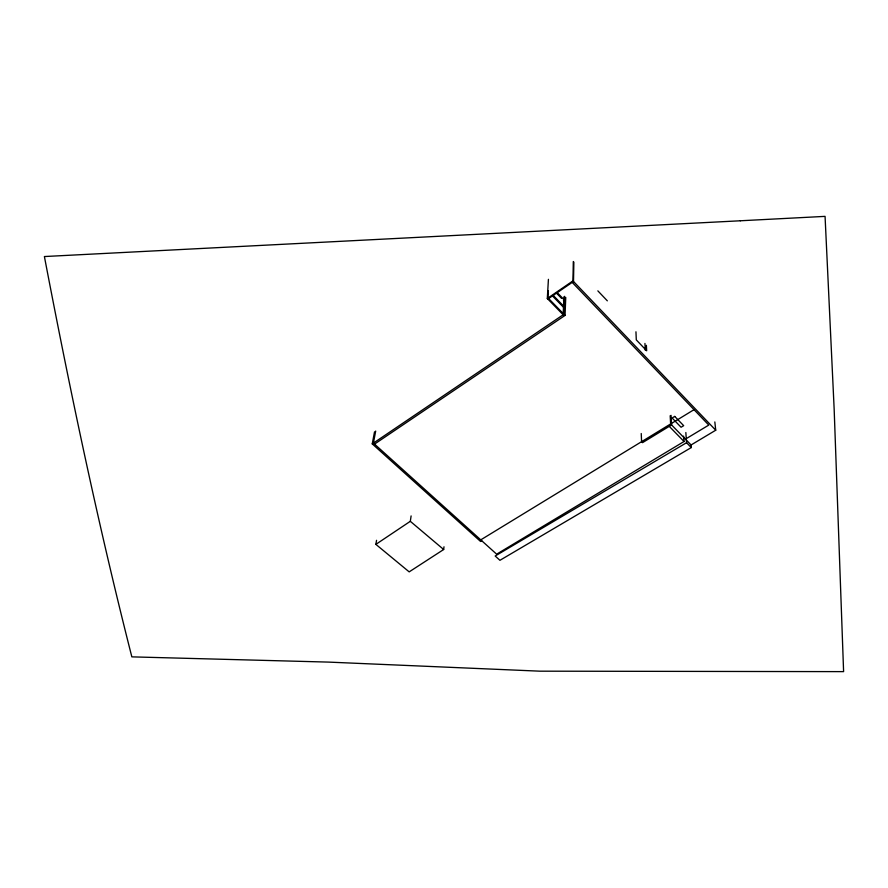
<?xml version="1.0" encoding="UTF-8"?>
<svg xmlns="http://www.w3.org/2000/svg" width="888" height="888" viewBox="0 0 888 888"><rect width="100%" height="100%" fill="white"/><g stroke="black" fill="none" stroke-linecap="round" stroke-linejoin="round"><path stroke-width="1.33" d="M573.859 262.104L573.515 281.485L547.874 299.067L548.34 290.853M685.847 432.523L686.546 442.712L495.171 556.01L499.944 560.306L691.275 447.563L691.086 444.966L715.728 430.214L572.949 280.897L573.304 261.516M374.536 444.1L565.046 315.418L565.756 297.458M563.902 306.416L553.357 295.56L552.602 296.07L563.147 306.926L563.902 306.416L564.169 299.8L557.509 292.907M481.729 540.736L480.552 541.447L372.25 443.889L563.924 314.274L564.657 296.326M563.924 314.274L563.17 314.785L563.913 296.825M563.17 314.785L547.308 298.49L548.418 279.332M376.556 540.304L375.868 544.366L409.179 571.872L443.678 549.506L443.989 546.775M375.868 544.366L410.312 521.312L411.111 515.917M372.25 443.889L374.525 431.846M375.691 431.046L373.415 443.09L496.647 554.179L684.038 441.514L683.605 436.108M572.949 280.897L547.308 298.49M563.425 300.299L564.169 299.8M480.763 539.86L694.028 409.668M685.425 439.149L708.779 425.086L572.205 282.384M410.312 521.312L443.678 549.506M686.546 442.712L691.275 447.563M669.263 426.351L684.038 441.514M548.629 298.557L565.046 315.418M691.086 444.966L670.64 423.953L670.174 415.739M556.765 293.417L561.516 298.335M597.857 290.864L607.337 300.843M714.829 421.944L715.728 430.214M671.051 415.351L671.594 424.93L642.546 442.646L641.591 441.68L641.236 433.522M646.375 345.332L646.664 350.771L636.296 339.893L635.952 331.79M644.943 343.445L645.299 350.238M674.725 416.416L672.105 417.993L681.074 427.239L683.682 425.674L674.725 416.416M740.348 220.779L44.4 256.543C70.041 390.72 98.135 524.464 131.846 656.865L328.349 662.093L539.849 671.173L843.6 671.628L834.154 409.057L825.063 216.372L740.348 220.779"/></g></svg>
